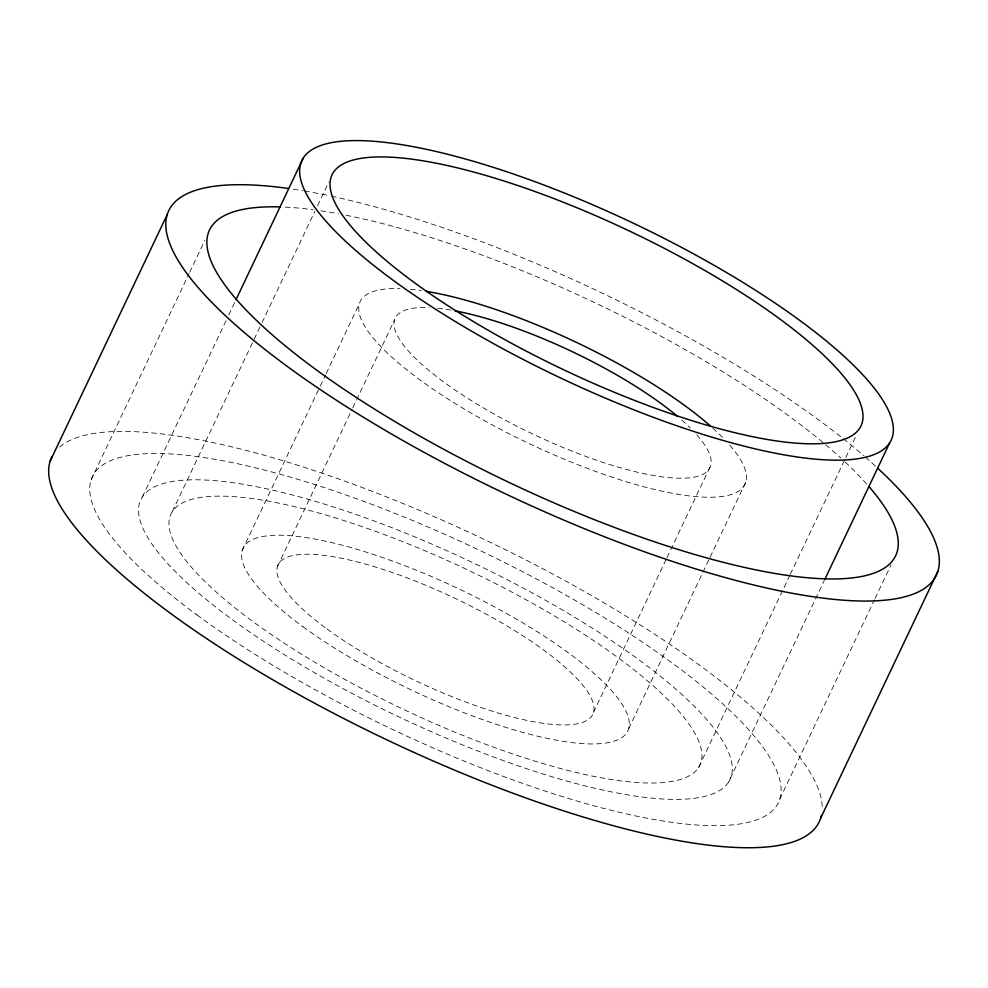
<?xml version="1.0" encoding="UTF-8"?>
<svg xmlns="http://www.w3.org/2000/svg" width="988" height="988" viewBox="0 0 988 988"><rect width="100%" height="100%" fill="white"/><g stroke="black" fill="none" stroke-linecap="round" stroke-linejoin="round"><path stroke-width="0.74" stroke-dasharray="4.94 3.71" d="M91.069 479.995L189.017 273.713M189.684 272.317L204.899 240.269M142.297 497.038L226.141 320.483M228.771 314.925L235.379 301.019M172.283 511.623L253.484 340.625M254.138 339.23L261.4 323.941M262.067 322.545L314.876 211.333M317.506 205.776L328.732 182.138M242.159 550.538L319.593 387.469M320.26 386.073L325.546 374.921M326.213 373.526L359.299 303.847M277.356 566.754L352.136 409.254M352.802 407.859L394.496 320.05M593.504 712.397L666.307 559.085M666.962 557.689L710.644 465.706M628.701 728.613L709.433 558.578M710.1 557.183L745.841 481.922M698.578 767.54A292.781 76.768 25.4 0 0 340.465 519.441A292.781 76.768 25.4 0 0 267.242 631.764A292.781 76.768 25.4 0 0 698.578 767.54L789.671 575.695M790.326 574.3L845.123 458.914M845.777 457.518L856.337 435.276M728.564 782.113A326.139 85.511 25.4 0 0 329.646 505.745A326.139 85.511 25.4 0 0 248.087 630.875A326.139 85.511 25.4 0 0 728.564 782.113L824.276 580.536M779.791 799.156L874.429 599.852M875.084 598.456L890.978 565M59.552 447.082A424.865 111.397 25.4 0 1 483.873 539.263A424.865 111.397 25.4 0 1 822.152 809.617M293.325 189.177A424.865 111.397 25.4 0 1 303.155 190.746M304.576 190.993A424.865 111.397 25.4 0 1 329.77 195.834M331.301 196.167A424.865 111.397 25.4 0 1 841.998 437.733M843.196 438.684A424.865 111.397 25.4 0 1 864.154 456.061M865.327 457.086A424.865 111.397 25.4 0 1 875.566 466.213M285.199 207.122A379.763 99.566 25.4 0 1 312.974 209.703M320.841 210.802A379.763 99.566 25.4 0 1 338.402 213.754M346.01 215.223A379.763 99.566 25.4 0 1 824.622 443.847M825.709 444.773A379.763 99.566 25.4 0 1 840.788 457.975M845.111 461.976A379.763 99.566 25.4 0 1 867.97 485.441M729.687 445.045A212.988 55.847 25.4 0 1 659.058 490.517A212.988 55.847 25.4 0 1 409.909 372.291A212.988 55.847 25.4 0 1 399.942 288.595M410.329 289.262A212.988 55.847 25.4 0 1 421.382 290.583M712.743 428.063A212.988 55.847 25.4 0 1 723.278 438.141M696.775 434.806A174.197 45.67 25.4 0 1 639.952 472.795A174.197 45.67 25.4 0 1 435.276 375.564A174.197 45.67 25.4 0 1 429.076 307.626M437.585 308.256A174.197 45.67 25.4 0 1 452.158 310.318M681.769 420.048A174.197 45.67 25.4 0 1 690.279 427.965M196.921 614.907A379.763 99.566 25.4 0 0 771.406 811.642A379.763 99.566 25.4 0 0 337.958 492.197A379.763 99.566 25.4 0 0 196.921 614.907M302.871 626.627A212.988 55.847 25.4 0 0 624.243 735.739A212.988 55.847 25.4 0 0 379.182 556.38A212.988 55.847 25.4 0 0 302.871 626.627M327.016 628.986A174.197 45.67 25.4 0 0 589.861 718.227A174.197 45.67 25.4 0 0 389.42 571.533A174.197 45.67 25.4 0 0 327.016 628.986"/><path stroke-width="1.48" d="M50.178 461.05L167.318 214.347M236.033 299.623L303.365 157.821M824.931 579.153L889.632 442.908A326.139 85.511 25.4 0 0 490.715 166.54A326.139 85.511 25.4 0 0 409.156 291.658A326.139 85.511 25.4 0 0 889.632 442.908M820.682 818.113L937.822 571.41M821.411 815.396A424.865 111.397 25.4 0 1 398.312 745.224A424.865 111.397 25.4 0 1 51.882 456.827M877.739 468.226A424.865 111.397 25.4 0 1 781.051 591.108A424.865 111.397 25.4 0 1 254.756 341.28A424.865 111.397 25.4 0 1 288.422 188.473M868.934 486.541A379.763 99.566 25.4 0 1 741.692 566.791A379.763 99.566 25.4 0 1 297.919 355.964A379.763 99.566 25.4 0 1 280.357 206.924M425.704 291.25A212.988 55.847 25.4 0 1 710.533 426.087M455.023 310.85A174.197 45.67 25.4 0 1 677.027 415.985M428.31 292.547A292.781 76.768 25.4 0 0 859.646 428.323A292.781 76.768 25.4 0 0 501.534 180.224A292.781 76.768 25.4 0 0 428.31 292.547"/></g></svg>
